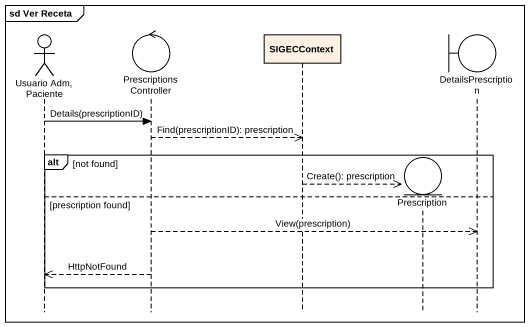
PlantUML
@startuml
mainframe sd Ver Receta
hide footbox
actor "Usuario Adm, Paciente" as Usuario_Adm_Paciente
control PrescriptionsController
participant SIGECContext
entity Prescription
boundary DetailsPrescription

Usuario_Adm_Paciente -> PrescriptionsController : Details(prescriptionID)
PrescriptionsController -->> SIGECContext : Find(prescriptionID): prescription
alt not found
  SIGECContext -->> Prescription ** : Create(): prescription
else prescription found
  PrescriptionsController -->> DetailsPrescription : View(prescription)
  PrescriptionsController -->> Usuario_Adm_Paciente : HttpNotFound
end
@enduml
